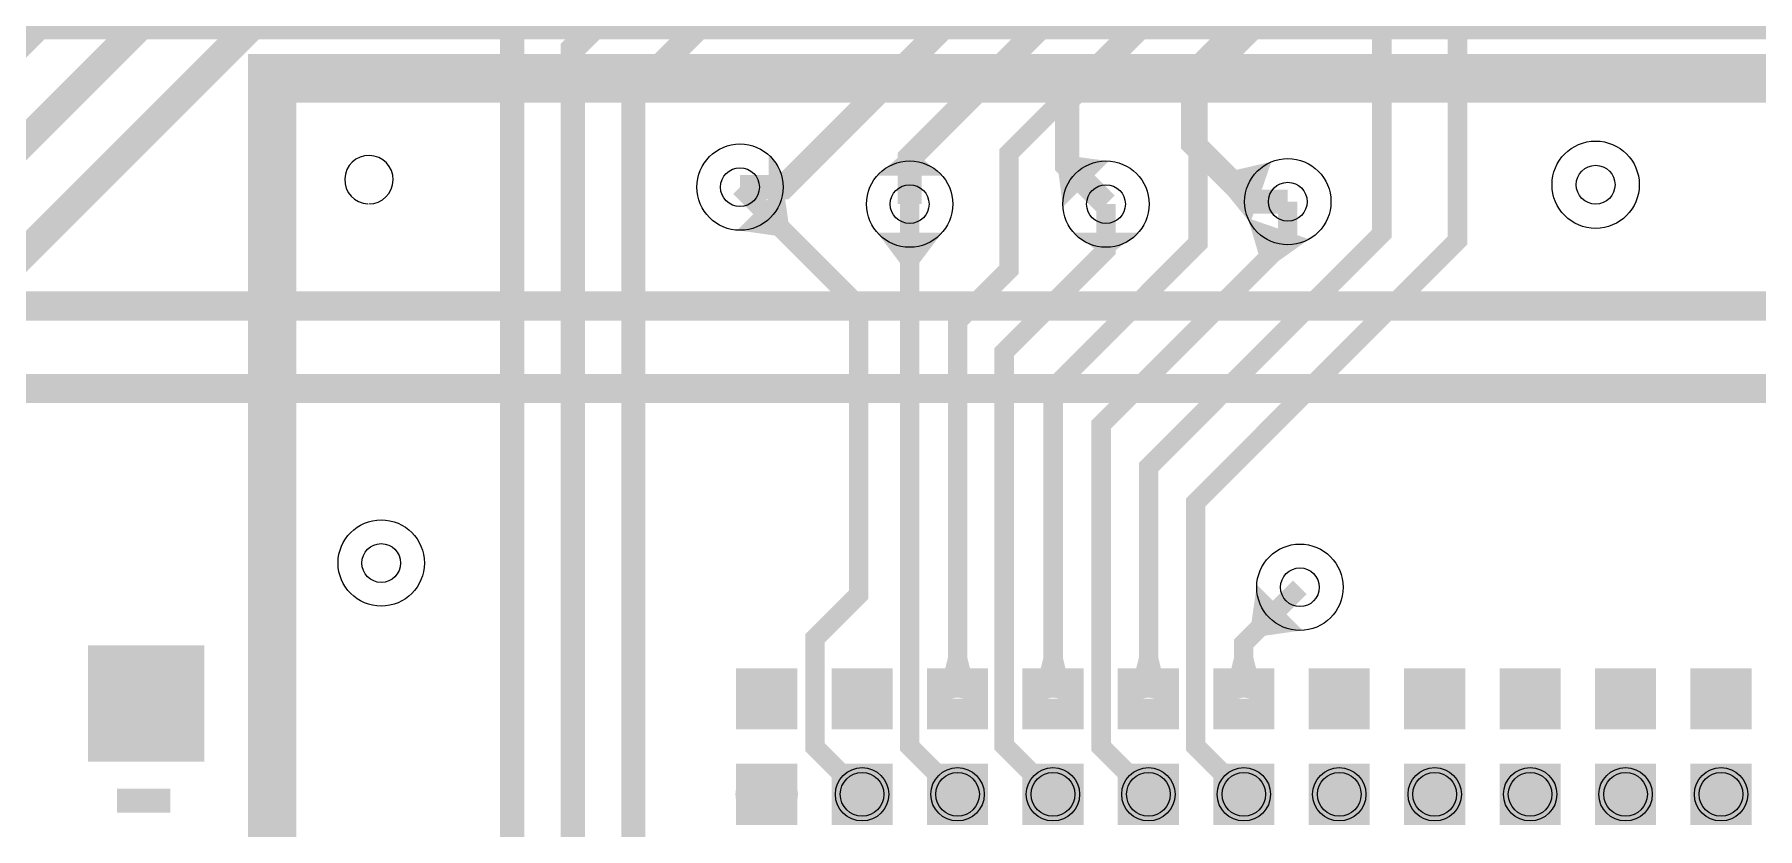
# Model space of a CAD drawing. Extents: x 295 to 3725, y 67 to 3582.
# Drawn here: x 2131 to 2486.4, y 1141.3 to 1305 of the extents above; entities that cross this region are included whole.
import ezdxf

# ---------------------------------------------------------------- set-up
doc = ezdxf.new("R2010")
doc.units = 9
for name, color, linetype, true_color in [('BottomLayer', 7, 'Continuous', 0x0000ff), ('Hole', 7, 'Continuous', 0x222222), ('Inner1', 7, 'Continuous', 0x999966), ('Mechanical', 7, 'Continuous', 0xf022f0), ('Multi-Layer', 7, 'Continuous', 0xc0c0c0), ('TopLayer', 7, 'Continuous', 0xff0000), ('TopPasteMaskLayer', 7, 'Continuous', 0x808080), ('TopSilkLayer', 7, 'Continuous', 0xffcc00), ('TopSolderMaskLayer', 7, 'Continuous', 0x800080)]:
    doc.layers.add(name, color=color, linetype=linetype, true_color=true_color)

msp = doc.modelspace()

# ---------------------------------------------------------------- hatches: boundary and pattern name
at = {"layer": 'BottomLayer'}
for points in [[(2282.39, 1266.83), (2282.39, 1280.18), (2285.5, 1276), (2285.5, 1271)], [(2352.56, 1278.88), (2343.12, 1269.44), (2342.23, 1276.23), (2345.77, 1279.77)], [(2304.82, 1275.89), (2318.17, 1275.89), (2314, 1279.5), (2309, 1279.5)], [(2386.11, 1278.73), (2381.76, 1266.11), (2377.14, 1271.83), (2378.96, 1277.08)]]:
    msp.add_hatch(color=256, dxfattribs=at).paths.add_polyline_path(points)
at = {"layer": 'Mechanical'}
for points in [[(2275.7, 1174.3), (2288.3, 1174.3), (2288.3, 1161.7), (2275.7, 1161.7)], [(2295.39, 1174.3), (2307.99, 1174.3), (2307.99, 1161.7), (2295.39, 1161.7)], [(2315.07, 1174.3), (2327.67, 1174.3), (2327.67, 1161.7), (2315.07, 1161.7)], [(2334.76, 1174.3), (2347.36, 1174.3), (2347.36, 1161.7), (2334.76, 1161.7)], [(2354.44, 1174.3), (2367.04, 1174.3), (2367.04, 1161.7), (2354.44, 1161.7)], [(2374.13, 1174.3), (2386.73, 1174.3), (2386.73, 1161.7), (2374.13, 1161.7)], [(2393.81, 1174.3), (2406.41, 1174.3), (2406.41, 1161.7), (2393.81, 1161.7)], [(2413.5, 1174.3), (2426.1, 1174.3), (2426.1, 1161.7), (2413.5, 1161.7)], [(2433.18, 1174.3), (2445.78, 1174.3), (2445.78, 1161.7), (2433.18, 1161.7)], [(2452.87, 1174.3), (2465.47, 1174.3), (2465.47, 1161.7), (2452.87, 1161.7)], [(2472.55, 1174.3), (2485.15, 1174.3), (2485.15, 1161.7), (2472.55, 1161.7)], [(2275.7, 1154.61), (2288.3, 1154.61), (2288.3, 1142.01), (2275.7, 1142.01)], [(2295.39, 1154.61), (2307.99, 1154.61), (2307.99, 1142.01), (2295.39, 1142.01)], [(2315.07, 1154.61), (2327.67, 1154.61), (2327.67, 1142.01), (2315.07, 1142.01)], [(2334.76, 1154.61), (2347.36, 1154.61), (2347.36, 1142.01), (2334.76, 1142.01)], [(2354.44, 1154.61), (2367.04, 1154.61), (2367.04, 1142.01), (2354.44, 1142.01)], [(2374.13, 1154.61), (2386.73, 1154.61), (2386.73, 1142.01), (2374.13, 1142.01)], [(2393.81, 1154.61), (2406.41, 1154.61), (2406.41, 1142.01), (2393.81, 1142.01)], [(2413.5, 1154.61), (2426.1, 1154.61), (2426.1, 1142.01), (2413.5, 1142.01)], [(2433.18, 1154.61), (2445.78, 1154.61), (2445.78, 1142.01), (2433.18, 1142.01)], [(2452.87, 1154.61), (2465.47, 1154.61), (2465.47, 1142.01), (2452.87, 1142.01)], [(2472.55, 1154.61), (2485.15, 1154.61), (2485.15, 1142.01), (2472.55, 1142.01)]]:
    msp.add_hatch(color=256, dxfattribs=at).paths.add_polyline_path(points)
at = {"layer": 'TopLayer'}
for points in [[(2285.38, 1274.06), (2275.94, 1264.62), (2283.65, 1263.52), (2286.48, 1266.35)], [(2393.89, 1262.76), (2381.27, 1267.11), (2383.45, 1259.77), (2387.65, 1258.32)], [(2318.17, 1264.11), (2304.82, 1264.11), (2309.5, 1257.88), (2313.5, 1257.88)], [(2345.33, 1264.11), (2358.68, 1264.11), (2354, 1260.5), (2350, 1260.5)], [(2392.56, 1182.12), (2383.12, 1191.56), (2382.02, 1183.85), (2384.85, 1181.02)], [(2143, 1156), (2143, 1178), (2165, 1178), (2165, 1156)], [(2324.88, 1170.48), (2317.88, 1170.5), (2319.4, 1176.5), (2323.4, 1176.48)], [(2344.56, 1170.47), (2337.56, 1170.51), (2339.1, 1176.5), (2343.1, 1176.48)], [(2364.25, 1170.46), (2357.25, 1170.52), (2358.8, 1176.51), (2362.8, 1176.47)], [(2383.93, 1170.51), (2376.93, 1170.47), (2378.4, 1176.48), (2382.4, 1176.5)], [(2285.51, 1170.49, -0.785398), (2278.51, 1170.49), (2278.51, 1165.49, -0.785398), (2285.51, 1165.49)], [(2305.19, 1170.49, -0.785398), (2298.19, 1170.49), (2298.19, 1165.49, -0.785398), (2305.19, 1165.49)], [(2324.88, 1170.49, -0.785398), (2317.88, 1170.49), (2317.88, 1165.49, -0.785398), (2324.88, 1165.49)], [(2344.56, 1170.49, -0.785398), (2337.56, 1170.49), (2337.56, 1165.49, -0.785398), (2344.56, 1165.49)], [(2364.25, 1170.49, -0.785398), (2357.25, 1170.49), (2357.25, 1165.49, -0.785398), (2364.25, 1165.49)], [(2383.93, 1170.49, -0.785398), (2376.93, 1170.49), (2376.93, 1165.49, -0.785398), (2383.93, 1165.49)], [(2403.62, 1170.49, -0.785398), (2396.62, 1170.49), (2396.62, 1165.49, -0.785398), (2403.62, 1165.49)], [(2423.3, 1170.49, -0.785398), (2416.3, 1170.49), (2416.3, 1165.49, -0.785398), (2423.3, 1165.49)], [(2442.99, 1170.49, -0.785398), (2435.99, 1170.49), (2435.99, 1165.49, -0.785398), (2442.99, 1165.49)], [(2462.67, 1170.49, -0.785398), (2455.67, 1170.49), (2455.67, 1165.49, -0.785398), (2462.67, 1165.49)], [(2482.36, 1170.49, -0.785398), (2475.36, 1170.49), (2475.36, 1165.49, -0.785398), (2482.36, 1165.49)], [(2279.51, 1144.81, -0.785398), (2279.51, 1151.81), (2284.51, 1151.81, -0.785398), (2284.51, 1144.81)], [(2297.2, 1148.03), (2301.97, 1152.8), (2298.77, 1154.06), (2295.94, 1151.23)], [(2297.19, 1148.31, 1), (2306.19, 1148.31, 1)], [(2316.89, 1148.03), (2321.66, 1152.8), (2318.46, 1154.06), (2315.64, 1151.23)], [(2316.88, 1148.31, 1), (2325.88, 1148.31, 1)], [(2336.57, 1148.03), (2341.34, 1152.8), (2338.14, 1154.06), (2335.31, 1151.23)], [(2336.56, 1148.31, 1), (2345.56, 1148.31, 1)], [(2356.26, 1148.05), (2361.05, 1152.8), (2357.86, 1154.07), (2355.02, 1151.25)], [(2356.25, 1148.31, 1), (2365.25, 1148.31, 1)], [(2375.94, 1148.01), (2380.69, 1152.8), (2377.49, 1154.04), (2374.67, 1151.2)], [(2375.93, 1148.31, 1), (2384.93, 1148.31, 1)], [(2395.62, 1148.31, 1), (2404.62, 1148.31, 1)], [(2415.3, 1148.31, 1), (2424.3, 1148.31, 1)], [(2434.99, 1148.31, 1), (2443.99, 1148.31, 1)], [(2454.67, 1148.31, 1), (2463.67, 1148.31, 1)], [(2474.36, 1148.31, 1), (2483.36, 1148.31, 1)]]:
    msp.add_hatch(color=256, dxfattribs=at).paths.add_polyline_path(points)
at = {"layer": 'TopPasteMaskLayer'}
for points in [[(2143, 1156), (2143, 1178), (2165, 1178), (2165, 1156)], [(2277.87, 1173.9), (2286.14, 1173.9), (2287.91, 1172.13), (2287.91, 1163.86), (2286.14, 1162.09), (2277.87, 1162.09), (2276.1, 1163.86), (2276.1, 1172.13)], [(2297.55, 1173.9), (2305.82, 1173.9), (2307.59, 1172.13), (2307.59, 1163.86), (2305.82, 1162.09), (2297.55, 1162.09), (2295.78, 1163.86), (2295.78, 1172.13)], [(2317.24, 1173.9), (2325.51, 1173.9), (2327.28, 1172.13), (2327.28, 1163.86), (2325.51, 1162.09), (2317.24, 1162.09), (2315.47, 1163.86), (2315.47, 1172.13)], [(2336.92, 1173.9), (2345.19, 1173.9), (2346.96, 1172.13), (2346.96, 1163.86), (2345.19, 1162.09), (2336.92, 1162.09), (2335.15, 1163.86), (2335.15, 1172.13)], [(2356.61, 1173.9), (2364.88, 1173.9), (2366.65, 1172.13), (2366.65, 1163.86), (2364.88, 1162.09), (2356.61, 1162.09), (2354.84, 1163.86), (2354.84, 1172.13)], [(2376.29, 1173.9), (2384.56, 1173.9), (2386.33, 1172.13), (2386.33, 1163.86), (2384.56, 1162.09), (2376.29, 1162.09), (2374.52, 1163.86), (2374.52, 1172.13)], [(2395.98, 1173.9), (2404.25, 1173.9), (2406.02, 1172.13), (2406.02, 1163.86), (2404.25, 1162.09), (2395.98, 1162.09), (2394.21, 1163.86), (2394.21, 1172.13)], [(2415.66, 1173.9), (2423.93, 1173.9), (2425.7, 1172.13), (2425.7, 1163.86), (2423.93, 1162.09), (2415.66, 1162.09), (2413.89, 1163.86), (2413.89, 1172.13)], [(2435.35, 1173.9), (2443.62, 1173.9), (2445.39, 1172.13), (2445.39, 1163.86), (2443.62, 1162.09), (2435.35, 1162.09), (2433.58, 1163.86), (2433.58, 1172.13)], [(2455.03, 1173.9), (2463.3, 1173.9), (2465.07, 1172.13), (2465.07, 1163.86), (2463.3, 1162.09), (2455.03, 1162.09), (2453.26, 1163.86), (2453.26, 1172.13)], [(2474.72, 1173.9), (2482.99, 1173.9), (2484.76, 1172.13), (2484.76, 1163.86), (2482.99, 1162.09), (2474.72, 1162.09), (2472.95, 1163.86), (2472.95, 1172.13)], [(2285.51, 1170.49, -0.785398), (2278.51, 1170.49), (2278.51, 1165.49, -0.785398), (2285.51, 1165.49)], [(2305.19, 1170.49, -0.785398), (2298.19, 1170.49), (2298.19, 1165.49, -0.785398), (2305.19, 1165.49)], [(2324.88, 1170.49, -0.785398), (2317.88, 1170.49), (2317.88, 1165.49, -0.785398), (2324.88, 1165.49)], [(2344.56, 1170.49, -0.785398), (2337.56, 1170.49), (2337.56, 1165.49, -0.785398), (2344.56, 1165.49)], [(2364.25, 1170.49, -0.785398), (2357.25, 1170.49), (2357.25, 1165.49, -0.785398), (2364.25, 1165.49)], [(2383.93, 1170.49, -0.785398), (2376.93, 1170.49), (2376.93, 1165.49, -0.785398), (2383.93, 1165.49)], [(2403.62, 1170.49, -0.785398), (2396.62, 1170.49), (2396.62, 1165.49, -0.785398), (2403.62, 1165.49)], [(2423.3, 1170.49, -0.785398), (2416.3, 1170.49), (2416.3, 1165.49, -0.785398), (2423.3, 1165.49)], [(2442.99, 1170.49, -0.785398), (2435.99, 1170.49), (2435.99, 1165.49, -0.785398), (2442.99, 1165.49)], [(2462.67, 1170.49, -0.785398), (2455.67, 1170.49), (2455.67, 1165.49, -0.785398), (2462.67, 1165.49)], [(2482.36, 1170.49, -0.785398), (2475.36, 1170.49), (2475.36, 1165.49, -0.785398), (2482.36, 1165.49)], [(2277.87, 1154.22), (2286.14, 1154.22), (2287.91, 1152.45), (2287.91, 1144.18), (2286.14, 1142.41), (2277.87, 1142.41), (2276.1, 1144.18), (2276.1, 1152.45)], [(2279.51, 1144.81, -0.785398), (2279.51, 1151.81), (2284.51, 1151.81, -0.785398), (2284.51, 1144.81)], [(2297.55, 1154.22), (2305.82, 1154.22), (2307.59, 1152.45), (2307.59, 1144.18), (2305.82, 1142.41), (2297.55, 1142.41), (2295.78, 1144.18), (2295.78, 1152.45)], [(2297.19, 1148.31, 1), (2306.19, 1148.31, 1)], [(2317.24, 1154.22), (2325.51, 1154.22), (2327.28, 1152.45), (2327.28, 1144.18), (2325.51, 1142.41), (2317.24, 1142.41), (2315.47, 1144.18), (2315.47, 1152.45)], [(2316.88, 1148.31, 1), (2325.88, 1148.31, 1)], [(2336.92, 1154.22), (2345.19, 1154.22), (2346.96, 1152.45), (2346.96, 1144.18), (2345.19, 1142.41), (2336.92, 1142.41), (2335.15, 1144.18), (2335.15, 1152.45)], [(2336.56, 1148.31, 1), (2345.56, 1148.31, 1)], [(2356.61, 1154.22), (2364.88, 1154.22), (2366.65, 1152.45), (2366.65, 1144.18), (2364.88, 1142.41), (2356.61, 1142.41), (2354.84, 1144.18), (2354.84, 1152.45)], [(2356.25, 1148.31, 1), (2365.25, 1148.31, 1)], [(2376.29, 1154.22), (2384.56, 1154.22), (2386.33, 1152.45), (2386.33, 1144.18), (2384.56, 1142.41), (2376.29, 1142.41), (2374.52, 1144.18), (2374.52, 1152.45)], [(2375.93, 1148.31, 1), (2384.93, 1148.31, 1)], [(2395.98, 1154.22), (2404.25, 1154.22), (2406.02, 1152.45), (2406.02, 1144.18), (2404.25, 1142.41), (2395.98, 1142.41), (2394.21, 1144.18), (2394.21, 1152.45)], [(2395.62, 1148.31, 1), (2404.62, 1148.31, 1)], [(2415.66, 1154.22), (2423.93, 1154.22), (2425.7, 1152.45), (2425.7, 1144.18), (2423.93, 1142.41), (2415.66, 1142.41), (2413.89, 1144.18), (2413.89, 1152.45)], [(2415.3, 1148.31, 1), (2424.3, 1148.31, 1)], [(2435.35, 1154.22), (2443.62, 1154.22), (2445.39, 1152.45), (2445.39, 1144.18), (2443.62, 1142.41), (2435.35, 1142.41), (2433.58, 1144.18), (2433.58, 1152.45)], [(2434.99, 1148.31, 1), (2443.99, 1148.31, 1)], [(2455.03, 1154.22), (2463.3, 1154.22), (2465.07, 1152.45), (2465.07, 1144.18), (2463.3, 1142.41), (2455.03, 1142.41), (2453.26, 1144.18), (2453.26, 1152.45)], [(2454.67, 1148.31, 1), (2463.67, 1148.31, 1)], [(2474.72, 1154.22), (2482.99, 1154.22), (2484.76, 1152.45), (2484.76, 1144.18), (2482.99, 1142.41), (2474.72, 1142.41), (2472.95, 1144.18), (2472.95, 1152.45)], [(2474.36, 1148.31, 1), (2483.36, 1148.31, 1)]]:
    msp.add_hatch(color=256, dxfattribs=at).paths.add_polyline_path(points)
at = {"layer": 'TopSolderMaskLayer'}
for points in [[(2142, 1155.01), (2142, 1179.01), (2166, 1179.01), (2166, 1155.01)], [(2286.51, 1170.91, -0.785398), (2277.51, 1170.91), (2277.51, 1165.07, -0.785398), (2286.51, 1165.07)], [(2306.19, 1170.91, -0.785398), (2297.19, 1170.91), (2297.19, 1165.07, -0.785398), (2306.19, 1165.07)], [(2325.88, 1170.91, -0.785398), (2316.88, 1170.91), (2316.88, 1165.07, -0.785398), (2325.88, 1165.07)], [(2345.56, 1170.91, -0.785398), (2336.56, 1170.91), (2336.56, 1165.07, -0.785398), (2345.56, 1165.07)], [(2365.25, 1170.91, -0.785398), (2356.25, 1170.91), (2356.25, 1165.07, -0.785398), (2365.25, 1165.07)], [(2384.93, 1170.91, -0.785398), (2375.93, 1170.91), (2375.93, 1165.07, -0.785398), (2384.93, 1165.07)], [(2404.62, 1170.91, -0.785398), (2395.62, 1170.91), (2395.62, 1165.07, -0.785398), (2404.62, 1165.07)], [(2424.3, 1170.91, -0.785398), (2415.3, 1170.91), (2415.3, 1165.07, -0.785398), (2424.3, 1165.07)], [(2443.99, 1170.91, -0.785398), (2434.99, 1170.91), (2434.99, 1165.07, -0.785398), (2443.99, 1165.07)], [(2463.67, 1170.91, -0.785398), (2454.67, 1170.91), (2454.67, 1165.07, -0.785398), (2463.67, 1165.07)], [(2483.36, 1170.91, -0.785398), (2474.36, 1170.91), (2474.36, 1165.07, -0.785398), (2483.36, 1165.07)], [(2279.09, 1143.81, -0.785398), (2279.09, 1152.81), (2284.93, 1152.81, -0.785398), (2284.93, 1143.81)], [(2296.19, 1148.31, 1), (2307.19, 1148.31, 1)], [(2315.88, 1148.31, 1), (2326.88, 1148.31, 1)], [(2335.56, 1148.31, 1), (2346.56, 1148.31, 1)], [(2355.25, 1148.31, 1), (2366.25, 1148.31, 1)], [(2374.93, 1148.31, 1), (2385.93, 1148.31, 1)], [(2394.62, 1148.31, 1), (2405.62, 1148.31, 1)], [(2414.3, 1148.31, 1), (2425.3, 1148.31, 1)], [(2433.99, 1148.31, 1), (2444.99, 1148.31, 1)], [(2453.67, 1148.31, 1), (2464.67, 1148.31, 1)], [(2473.36, 1148.31, 1), (2484.36, 1148.31, 1)]]:
    msp.add_hatch(color=256, dxfattribs=at).paths.add_polyline_path(points)

# ---------------------------------------------------------------- linework, layer by layer
at = {"layer": 'BottomLayer', "const_width": 5}
for points in [[(2276.5, 1273.5), (2285.5, 1273.5), (2363, 1351), (2363, 1409), (2431, 1477)], [(2057.5, 1147), (2057.5, 1232), (2231, 1405.5), (2231, 1448)], [(2311.5, 1270), (2311.5, 1279.5), (2376.5, 1344.5), (2376.5, 1400.5), (2424, 1448), (2436, 1448)], [(2437, 1418), (2414.5, 1418), (2390, 1393.5), (2390, 1337.5), (2344, 1291.5), (2344, 1278), (2352, 1270)], [(2343, 973), (2332.5, 973), (2242, 1063.5), (2242, 1302), (2260, 1320), (2287.5, 1320), (2318, 1350.5), (2318, 1379.5), (2340.5, 1402)], [(2389.5, 1270.5), (2382, 1270.5), (2370, 1282.5), (2370, 1297), (2406, 1333), (2406, 1378.5), (2416.5, 1389), (2433, 1389), (2438, 1384)], [(2299, 1367), (2299, 1354.5), (2278.5, 1334), (2252, 1334), (2229.5, 1311.5), (2229.5, 1053.5), (2334, 949), (2368.5, 949), (2391, 971.5)], [(2340.5, 1361), (2340.5, 1351.5), (2296, 1307), (2268.5, 1307), (2254.5, 1293), (2254.5, 1072.5), (2326, 1001), (2342.5, 1001)]]:
    msp.add_lwpolyline(points, dxfattribs=at)
at = {"layer": 'Hole'}
for centre in [(2276.5, 1273.5), (2453, 1274), (2311.5, 1270), (2352, 1270), (2389.5, 1270.5), (2202.5, 1196), (2392, 1191)]:
    msp.add_circle(centre, 4, dxfattribs=at)
at = {"layer": 'Inner1', "const_width": 6}
for points in [[(2633, 1968), (2644, 1957), (2696, 1957), (2736, 1917), (2736, 1319), (2649, 1232), (1830, 1232), (1822, 1224)], [(2512, 1939), (2525, 1926), (2557, 1926), (2591, 1892), (2591, 1368), (2530, 1307), (1861, 1307), (1846, 1292)], [(1855, 1249), (2639, 1249), (2720, 1330), (2720, 1912), (2693, 1939), (2640, 1939), (2633, 1932), (2631, 1932)]]:
    msp.add_lwpolyline(points, dxfattribs=at)
at = {"layer": 'Multi-Layer'}
for centre, radius in [((2276.5, 1273.5), 8.9), ((2453, 1274), 9), ((2311.5, 1270), 8.9), ((2352, 1270), 8.9), ((2389.5, 1270.5), 8.9), ((2202.5, 1196), 8.9), ((2392, 1191), 8.9)]:
    msp.add_circle(centre, radius, dxfattribs=at)
at = {"layer": 'TopLayer'}
for points, const_width in [([(2204.1, 1556.6), (2204.1, 1384.1), (1974.1, 1154.1), (1974.1, 434.9)], 6), ([(2267.1, 1556.6), (2267.1, 1421.1), (1990, 1144), (1990, 590), (2096, 484), (2312, 484), (2388, 408)], 6), ([(2488, 408), (2439, 457), (2376, 457), (2330, 503), (2101, 503), (2005, 599), (2005, 1136), (2282.9, 1413.9), (2282.9, 1556.6)], 6), ([(2321.4, 1168), (2321.4, 1245.9), (2332, 1256.5), (2332, 1280.5), (2377.4, 1325.9), (2377.4, 1556.6)], 4), ([(2341.1, 1168), (2341.1, 1232.1), (2371, 1262), (2371, 1294.5), (2393.1, 1316.6), (2393.1, 1556.6)], 4), ([(2360.8, 1168), (2360.8, 1215.8), (2408.9, 1263.9), (2408.9, 1556.6)], 4), ([(2380.4, 1148.3), (2370.5, 1158.2), (2370.5, 1208.5), (2424.5, 1262.5), (2424.5, 1332), (2503.3, 1410.8), (2503.3, 1556.6)], 4), ([(2301.7, 1148.3), (2292, 1158), (2292, 1180.5), (2301, 1189.5), (2301, 1249), (2276.5, 1273.5)], 4), ([(2360.8, 1148.3), (2351, 1158.1), (2351, 1224.5), (2389.5, 1263), (2389.5, 1270.5)], 4), ([(2321.38, 1148.31), (2311.5, 1158.19), (2311.5, 1270)], 4), ([(2341.06, 1148.31), (2331, 1158.37), (2331, 1239.5), (2352, 1260.5), (2352, 1270)], 4), ([(2380.4, 1168), (2380.4, 1179.4), (2392, 1191)], 4), ([(2301.7, 1148.3), (2300, 1150)], 4)]:
    msp.add_lwpolyline(points, dxfattribs=dict(at, const_width=const_width))
for centre in [(2301.69, 1148.31), (2321.38, 1148.31), (2341.06, 1148.31), (2360.75, 1148.31), (2380.43, 1148.31), (2400.12, 1148.31), (2419.8, 1148.31), (2439.49, 1148.31), (2459.17, 1148.31), (2478.86, 1148.31)]:
    msp.add_circle(centre, 4.5, dxfattribs=at)
at = {"layer": 'TopPasteMaskLayer'}
for centre in [(2301.69, 1148.31), (2321.38, 1148.31), (2341.06, 1148.31), (2360.75, 1148.31), (2380.43, 1148.31), (2400.12, 1148.31), (2419.8, 1148.31), (2439.49, 1148.31), (2459.17, 1148.31), (2478.86, 1148.31)]:
    msp.add_circle(centre, 4.5, dxfattribs=at)
at = {"layer": 'TopSilkLayer'}
for points, const_width in [([(2180, 784.14), (2180, 1295.95), (2639.96, 1295.95), (2639.96, 1240)], 10), ([(2148, 1147), (2159, 1147)], 5)]:
    msp.add_lwpolyline(points, dxfattribs=dict(at, const_width=const_width))
msp.add_arc((2199.96, 1275.04), 5, 270, 267.4374, dxfattribs=at)
at = {"layer": 'TopSolderMaskLayer'}
for centre in [(2301.69, 1148.31), (2321.38, 1148.31), (2341.06, 1148.31), (2360.75, 1148.31), (2380.43, 1148.31), (2400.12, 1148.31), (2419.8, 1148.31), (2439.49, 1148.31), (2459.17, 1148.31), (2478.86, 1148.31)]:
    msp.add_circle(centre, 5.5, dxfattribs=at)

doc.saveas('drawing.dxf')
